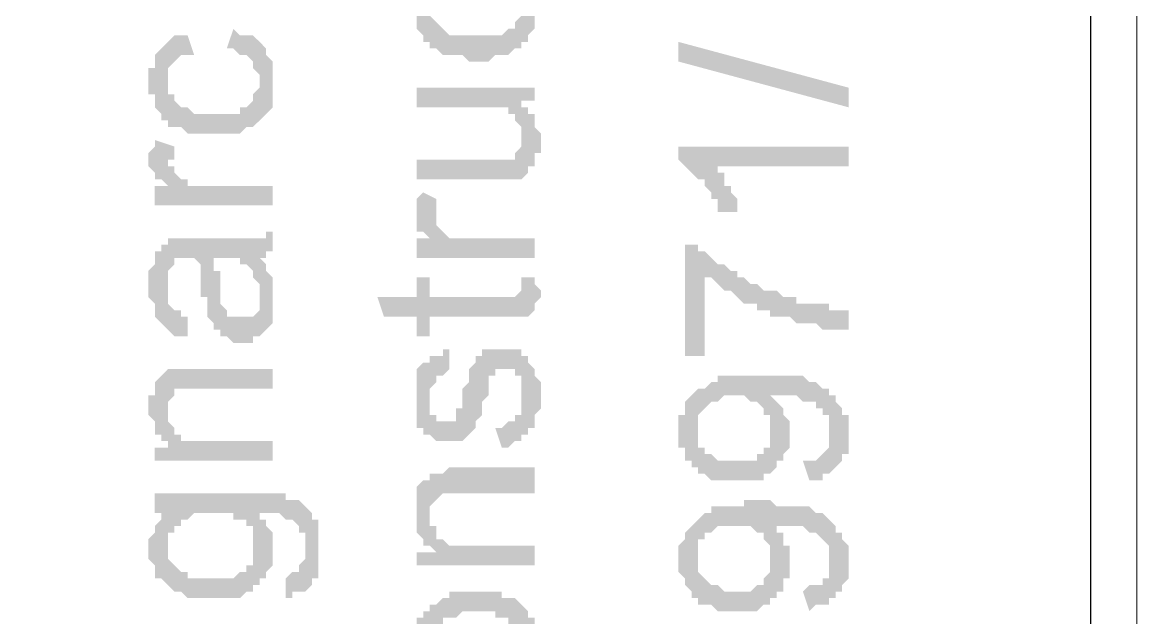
# Model space of a CAD drawing. Header units: inches. Extents: x -41599880 to -41577026, y -18110 to -4738.
# Drawn here: x -41577672 to -41577026, y -6531 to -6186 of the extents above; entities that cross this region are included whole.
import ezdxf

# ---------------------------------------------------------------- set-up
doc = ezdxf.new("R2010")
doc.units = ezdxf.units.IN
doc.header["$MEASUREMENT"] = 0
doc.layers.add('PDF_Geometry', color=40, linetype='Continuous')
doc.layers.add('PDF_Solid Fills', color=9, linetype='Continuous')

msp = doc.modelspace()

# ---------------------------------------------------------------- hatches: boundary and pattern name
at = {"layer": 'PDF_Solid Fills'}
for points in [[(-41577443.14, -6174.91), (-41577443.14, -6178.7), (-41577443.14, -6178.7), (-41577443.14, -6182.49), (-41577443.14, -6186.29), (-41577443.14, -6186.29), (-41577443.14, -6190.08), (-41577439.35, -6193.87), (-41577439.35, -6193.87), (-41577439.35, -6197.66), (-41577435.55, -6197.66), (-41577435.55, -6201.46), (-41577431.76, -6201.46), (-41577431.76, -6201.46), (-41577427.97, -6205.25), (-41577427.97, -6205.25), (-41577424.18, -6205.25), (-41577420.38, -6205.25), (-41577420.38, -6205.25), (-41577416.59, -6205.25), (-41577412.8, -6209.04), (-41577412.8, -6209.04), (-41577409.01, -6209.04), (-41577405.21, -6209.04), (-41577401.42, -6209.04), (-41577397.63, -6205.25), (-41577397.63, -6205.25), (-41577393.84, -6205.25), (-41577390.04, -6205.25), (-41577390.04, -6205.25), (-41577386.25, -6201.46), (-41577386.25, -6201.46), (-41577382.46, -6201.46), (-41577382.46, -6197.66), (-41577382.46, -6174.91), (-41577382.46, -6174.91), (-41577382.46, -6178.7), (-41577382.46, -6182.49), (-41577382.46, -6182.49), (-41577386.25, -6186.29), (-41577386.25, -6190.08), (-41577390.04, -6190.08), (-41577390.04, -6190.08), (-41577390.04, -6190.08), (-41577393.84, -6193.87), (-41577393.84, -6193.87), (-41577397.63, -6193.87), (-41577397.63, -6193.87), (-41577401.42, -6193.87), (-41577405.21, -6193.87), (-41577409.01, -6193.87), (-41577409.01, -6193.87), (-41577412.8, -6193.87), (-41577416.59, -6193.87), (-41577416.59, -6193.87), (-41577420.38, -6193.87), (-41577424.18, -6193.87), (-41577424.18, -6193.87), (-41577427.97, -6190.08), (-41577427.97, -6190.08), (-41577427.97, -6190.08), (-41577431.76, -6186.29), (-41577431.76, -6186.29), (-41577435.55, -6182.49), (-41577435.55, -6182.49), (-41577435.55, -6178.7), (-41577435.55, -6174.91), (-41577435.55, -6152.15), (-41577439.35, -6155.94), (-41577439.35, -6155.94), (-41577439.35, -6159.74), (-41577439.35, -6159.74), (-41577443.14, -6163.53), (-41577443.14, -6163.53), (-41577443.14, -6167.32), (-41577443.14, -6171.11)], [(-41577397.63, -6159.74), (-41577397.63, -6159.74), (-41577393.84, -6159.74), (-41577393.84, -6159.74), (-41577390.04, -6163.53), (-41577386.25, -6163.53), (-41577386.25, -6163.53), (-41577386.25, -6167.32), (-41577382.46, -6167.32), (-41577382.46, -6171.11), (-41577382.46, -6174.91), (-41577382.46, -6174.91), (-41577382.46, -6197.66), (-41577378.67, -6197.66), (-41577378.67, -6193.87), (-41577378.67, -6193.87), (-41577374.87, -6190.08), (-41577374.87, -6190.08), (-41577374.87, -6186.28), (-41577374.87, -6182.49), (-41577371.08, -6182.49), (-41577371.08, -6178.7), (-41577371.08, -6174.91), (-41577371.08, -6174.91), (-41577371.08, -6171.11), (-41577374.87, -6167.32), (-41577374.87, -6167.32), (-41577374.87, -6163.53), (-41577374.87, -6159.74), (-41577378.67, -6159.74), (-41577378.67, -6155.94), (-41577378.67, -6155.94), (-41577382.46, -6155.94), (-41577382.46, -6152.15), (-41577386.25, -6152.15), (-41577386.25, -6152.15), (-41577390.04, -6148.36), (-41577393.84, -6148.36), (-41577393.84, -6148.36), (-41577397.63, -6148.36)], [(-41577553.13, -6201.46), (-41577549.33, -6201.46), (-41577545.54, -6205.25), (-41577545.54, -6205.25), (-41577541.75, -6205.25), (-41577541.75, -6205.25), (-41577537.96, -6209.04), (-41577537.96, -6209.04), (-41577537.96, -6212.83), (-41577534.16, -6216.63), (-41577534.16, -6216.63), (-41577534.16, -6220.42), (-41577534.16, -6243.17), (-41577534.16, -6243.17), (-41577530.37, -6239.38), (-41577530.37, -6239.38), (-41577526.58, -6235.59), (-41577526.58, -6231.8), (-41577526.58, -6231.8), (-41577526.58, -6228), (-41577526.58, -6224.21), (-41577526.58, -6224.21), (-41577526.58, -6220.42), (-41577526.58, -6216.63), (-41577526.58, -6216.63), (-41577526.58, -6212.83), (-41577526.58, -6209.04), (-41577526.58, -6209.04), (-41577530.37, -6205.25), (-41577530.37, -6201.46), (-41577530.37, -6201.46), (-41577530.37, -6201.46), (-41577534.16, -6197.66), (-41577534.16, -6197.66), (-41577537.96, -6193.87), (-41577541.75, -6193.87), (-41577541.75, -6193.87), (-41577545.54, -6193.87), (-41577549.33, -6190.08), (-41577549.33, -6190.08)], [(-41577598.64, -6220.42), (-41577598.64, -6220.42), (-41577598.64, -6224.21), (-41577598.64, -6228), (-41577594.84, -6228), (-41577594.84, -6231.8), (-41577594.84, -6235.59), (-41577594.84, -6235.59), (-41577591.05, -6239.38), (-41577591.05, -6239.38), (-41577591.05, -6243.17), (-41577587.26, -6243.17), (-41577587.26, -6246.97), (-41577583.47, -6246.97), (-41577579.67, -6246.97), (-41577579.67, -6246.97), (-41577575.88, -6250.76), (-41577575.88, -6250.76), (-41577572.09, -6250.76), (-41577568.3, -6250.76), (-41577568.3, -6250.76), (-41577564.5, -6250.76), (-41577560.71, -6250.76), (-41577556.92, -6250.76), (-41577556.92, -6250.76), (-41577553.13, -6250.76), (-41577549.33, -6250.76), (-41577545.54, -6250.76), (-41577545.54, -6250.76), (-41577541.75, -6246.97), (-41577541.75, -6246.97), (-41577537.96, -6246.97), (-41577534.16, -6243.17), (-41577534.16, -6243.17), (-41577534.16, -6220.42), (-41577534.16, -6220.42), (-41577534.16, -6224.21), (-41577534.16, -6224.21), (-41577537.96, -6228), (-41577537.96, -6231.8), (-41577537.96, -6231.8), (-41577541.75, -6235.59), (-41577541.75, -6235.59), (-41577541.75, -6235.59), (-41577545.54, -6235.59), (-41577545.54, -6239.38), (-41577549.33, -6239.38), (-41577553.13, -6239.38), (-41577553.13, -6239.38), (-41577556.92, -6239.38), (-41577560.71, -6239.38), (-41577560.71, -6239.38), (-41577564.5, -6239.38), (-41577568.3, -6239.38), (-41577572.09, -6239.38), (-41577572.09, -6239.38), (-41577575.88, -6235.59), (-41577579.67, -6235.59), (-41577579.67, -6235.59), (-41577579.67, -6235.59), (-41577583.47, -6231.8), (-41577583.47, -6231.8), (-41577583.47, -6228), (-41577587.26, -6228), (-41577587.26, -6224.21), (-41577587.26, -6224.21), (-41577587.26, -6220.42), (-41577587.26, -6197.66), (-41577591.05, -6201.46), (-41577591.05, -6201.46), (-41577591.05, -6201.46), (-41577594.84, -6205.25), (-41577594.84, -6205.25), (-41577594.84, -6209.04), (-41577594.84, -6212.83), (-41577598.64, -6212.83), (-41577598.64, -6216.63)], [(-41577587.26, -6197.66), (-41577587.26, -6220.42), (-41577587.26, -6220.42), (-41577587.26, -6216.63), (-41577587.26, -6212.83), (-41577587.26, -6212.83), (-41577583.47, -6209.04), (-41577583.47, -6209.04), (-41577579.67, -6205.25), (-41577579.67, -6205.25), (-41577575.88, -6205.25), (-41577572.09, -6205.25), (-41577575.88, -6193.87), (-41577575.88, -6193.87), (-41577579.67, -6193.87), (-41577583.47, -6193.87), (-41577583.47, -6193.87)], [(-41577443.14, -6224.21), (-41577443.14, -6235.59), (-41577405.21, -6235.59), (-41577405.21, -6235.59), (-41577401.42, -6235.59), (-41577397.63, -6235.59), (-41577397.63, -6235.59), (-41577393.84, -6235.59), (-41577393.84, -6235.59), (-41577390.04, -6235.59), (-41577390.04, -6239.38), (-41577386.25, -6239.38), (-41577386.25, -6243.17), (-41577382.46, -6231.8), (-41577374.87, -6231.8), (-41577374.87, -6224.21)], [(-41577443.14, -6265.93), (-41577443.14, -6277.31), (-41577401.42, -6277.31), (-41577401.42, -6277.31), (-41577397.63, -6277.31), (-41577393.84, -6277.31), (-41577390.04, -6277.31), (-41577390.04, -6277.31), (-41577386.25, -6277.31), (-41577386.25, -6277.31), (-41577382.46, -6277.31), (-41577378.67, -6273.51), (-41577378.67, -6273.51), (-41577378.67, -6269.72), (-41577374.87, -6269.72), (-41577374.87, -6265.93), (-41577374.87, -6265.93), (-41577374.87, -6262.14), (-41577371.08, -6262.14), (-41577371.08, -6258.34), (-41577371.08, -6254.55), (-41577371.08, -6254.55), (-41577371.08, -6250.76), (-41577371.08, -6250.76), (-41577374.87, -6246.97), (-41577374.87, -6243.17), (-41577374.87, -6243.17), (-41577374.87, -6239.38), (-41577378.67, -6239.38), (-41577378.67, -6235.59), (-41577382.46, -6235.59), (-41577382.46, -6254.55), (-41577382.46, -6254.55), (-41577382.46, -6258.34), (-41577382.46, -6258.34), (-41577386.25, -6262.14), (-41577386.25, -6262.14), (-41577386.25, -6265.93), (-41577390.04, -6265.93), (-41577393.84, -6265.93), (-41577393.84, -6265.93), (-41577393.84, -6265.93), (-41577397.63, -6265.93), (-41577401.42, -6265.93), (-41577405.21, -6265.93)], [(-41577386.25, -6243.17), (-41577382.46, -6246.97), (-41577382.46, -6246.97), (-41577382.46, -6250.76), (-41577382.46, -6254.55), (-41577382.46, -6235.59), (-41577382.46, -6231.8)], [(-41577598.64, -6265.93), (-41577598.64, -6265.93), (-41577598.64, -6269.72), (-41577594.84, -6273.51), (-41577594.84, -6273.51), (-41577594.84, -6277.31), (-41577591.05, -6277.31), (-41577591.05, -6277.31), (-41577587.26, -6281.1), (-41577587.26, -6281.1), (-41577587.26, -6269.72), (-41577587.26, -6265.93), (-41577583.47, -6265.93), (-41577583.47, -6262.14), (-41577583.47, -6258.34), (-41577594.84, -6254.55), (-41577594.84, -6258.34), (-41577594.84, -6258.34), (-41577598.64, -6262.14)], [(-41577291.44, -6258.34), (-41577291.44, -6265.93), (-41577291.44, -6265.93), (-41577287.64, -6269.72), (-41577287.64, -6269.72), (-41577283.85, -6273.51), (-41577283.85, -6273.51), (-41577280.06, -6277.31), (-41577276.27, -6277.31), (-41577276.27, -6281.1), (-41577276.27, -6281.1), (-41577272.47, -6284.89), (-41577272.47, -6284.89), (-41577272.47, -6288.69), (-41577268.68, -6269.72), (-41577192.83, -6269.72), (-41577192.83, -6258.34)], [(-41577594.85, -6281.1), (-41577594.85, -6292.48), (-41577526.58, -6292.48), (-41577526.58, -6281.1), (-41577564.5, -6281.1), (-41577564.5, -6281.1), (-41577564.5, -6281.1), (-41577568.3, -6281.1), (-41577572.09, -6281.1), (-41577575.88, -6281.1), (-41577575.88, -6277.31), (-41577579.67, -6277.31), (-41577579.67, -6277.31), (-41577583.47, -6273.52), (-41577583.47, -6273.52), (-41577583.47, -6269.72), (-41577587.26, -6269.72), (-41577587.26, -6281.1)], [(-41577272.47, -6288.69), (-41577268.68, -6288.69), (-41577268.68, -6292.48), (-41577268.68, -6296.27), (-41577257.3, -6296.27), (-41577257.3, -6296.27), (-41577257.3, -6292.48), (-41577257.3, -6288.69), (-41577257.3, -6288.69), (-41577261.09, -6284.89), (-41577261.09, -6281.1), (-41577261.09, -6281.1), (-41577264.89, -6281.1), (-41577264.89, -6277.31), (-41577264.89, -6273.52), (-41577268.68, -6273.52), (-41577268.68, -6269.72)], [(-41577443.14, -6296.27), (-41577443.14, -6296.27), (-41577443.14, -6300.06), (-41577443.14, -6303.86), (-41577443.14, -6303.86), (-41577443.14, -6307.65), (-41577439.35, -6307.65), (-41577439.35, -6307.65), (-41577435.55, -6311.44), (-41577431.76, -6311.44), (-41577431.76, -6300.06), (-41577431.76, -6296.27), (-41577431.76, -6296.27), (-41577431.76, -6292.48), (-41577431.76, -6288.69), (-41577439.35, -6284.89), (-41577443.14, -6288.69), (-41577443.14, -6288.69), (-41577443.14, -6292.48)], [(-41577443.14, -6311.44), (-41577443.14, -6322.82), (-41577374.87, -6322.82), (-41577374.87, -6311.44), (-41577409.01, -6311.44), (-41577409.01, -6311.44), (-41577412.8, -6311.44), (-41577416.59, -6311.44), (-41577420.38, -6311.44), (-41577420.38, -6311.44), (-41577424.18, -6311.44), (-41577427.97, -6307.65), (-41577427.97, -6307.65), (-41577431.76, -6303.86), (-41577431.76, -6303.86), (-41577431.76, -6300.06), (-41577431.76, -6300.06), (-41577431.76, -6311.44)], [(-41577598.64, -6337.99), (-41577598.64, -6341.78), (-41577598.64, -6345.58), (-41577598.64, -6345.58), (-41577594.84, -6349.37), (-41577594.84, -6353.16), (-41577594.84, -6353.16), (-41577594.84, -6356.95), (-41577594.84, -6356.95), (-41577591.05, -6360.75), (-41577591.05, -6360.75), (-41577587.26, -6364.54), (-41577587.26, -6337.99), (-41577587.26, -6337.99), (-41577587.26, -6334.2), (-41577587.26, -6334.2), (-41577587.26, -6330.4), (-41577583.47, -6326.61), (-41577583.47, -6326.61), (-41577583.47, -6326.61), (-41577583.47, -6322.82), (-41577579.67, -6322.82), (-41577575.88, -6322.82), (-41577572.09, -6322.82), (-41577572.09, -6322.82), (-41577572.09, -6322.82), (-41577568.3, -6326.61), (-41577568.3, -6326.61), (-41577568.3, -6330.4), (-41577568.3, -6330.4), (-41577568.3, -6334.2), (-41577568.3, -6337.99), (-41577568.3, -6341.78), (-41577568.3, -6345.58), (-41577564.5, -6345.58), (-41577564.5, -6349.37), (-41577564.5, -6353.16), (-41577564.5, -6353.16), (-41577564.5, -6356.95), (-41577564.5, -6356.95), (-41577560.71, -6360.75), (-41577560.71, -6322.82), (-41577556.92, -6322.82), (-41577556.92, -6322.82), (-41577553.13, -6322.82), (-41577549.33, -6322.82), (-41577545.54, -6322.82), (-41577545.54, -6326.61), (-41577545.54, -6326.61), (-41577541.75, -6326.61), (-41577541.75, -6326.61), (-41577537.96, -6330.4), (-41577537.96, -6334.2), (-41577537.96, -6334.2), (-41577534.16, -6337.99), (-41577534.16, -6322.82), (-41577534.16, -6322.82), (-41577530.37, -6322.82), (-41577530.37, -6319.03), (-41577526.58, -6319.03), (-41577526.58, -6307.65), (-41577526.58, -6307.65), (-41577530.37, -6307.65), (-41577530.37, -6311.44), (-41577534.16, -6311.44), (-41577534.16, -6311.44), (-41577537.96, -6311.44), (-41577537.96, -6311.44), (-41577541.75, -6311.44), (-41577545.54, -6311.44), (-41577549.33, -6311.44), (-41577553.13, -6311.44), (-41577556.92, -6311.44), (-41577572.09, -6311.44), (-41577572.09, -6311.44), (-41577575.88, -6311.44), (-41577579.67, -6311.44), (-41577579.67, -6311.44), (-41577583.47, -6311.44), (-41577583.47, -6311.44), (-41577587.26, -6311.44), (-41577587.26, -6315.23), (-41577591.05, -6315.23), (-41577591.05, -6315.23), (-41577591.05, -6319.03), (-41577594.84, -6319.03), (-41577594.84, -6322.82), (-41577594.84, -6322.82), (-41577594.84, -6326.61), (-41577598.64, -6330.4), (-41577598.64, -6330.4), (-41577598.64, -6334.2)], [(-41577287.64, -6315.23), (-41577287.64, -6379.71), (-41577276.26, -6379.71), (-41577276.26, -6330.4), (-41577276.26, -6330.4), (-41577276.26, -6334.2), (-41577272.47, -6334.2), (-41577272.47, -6334.2), (-41577268.68, -6337.99), (-41577268.68, -6337.99), (-41577264.89, -6341.78), (-41577261.09, -6341.78), (-41577261.09, -6341.78), (-41577257.3, -6345.57), (-41577257.3, -6345.57), (-41577253.51, -6349.37), (-41577253.51, -6349.37), (-41577249.72, -6349.37), (-41577245.92, -6349.37), (-41577245.92, -6353.16), (-41577242.13, -6353.16), (-41577238.34, -6353.16), (-41577238.34, -6356.95), (-41577234.55, -6356.95), (-41577230.75, -6356.95), (-41577230.75, -6356.95), (-41577226.96, -6356.95), (-41577223.17, -6360.75), (-41577223.17, -6360.75), (-41577219.38, -6360.75), (-41577219.38, -6360.75), (-41577215.58, -6360.75), (-41577211.79, -6360.75), (-41577208, -6364.54), (-41577208, -6364.54), (-41577204.21, -6364.54), (-41577200.41, -6364.54), (-41577200.41, -6364.54), (-41577196.62, -6364.54), (-41577192.83, -6364.54), (-41577192.83, -6353.16), (-41577196.62, -6353.16), (-41577200.41, -6353.16), (-41577204.21, -6353.16), (-41577204.21, -6349.37), (-41577208, -6349.37), (-41577211.79, -6349.37), (-41577211.79, -6349.37), (-41577215.58, -6349.37), (-41577219.38, -6349.37), (-41577219.38, -6349.37), (-41577223.17, -6349.37), (-41577223.17, -6345.57), (-41577226.96, -6345.57), (-41577230.75, -6345.57), (-41577230.75, -6345.57), (-41577234.55, -6341.78), (-41577238.34, -6341.78), (-41577238.34, -6341.78), (-41577242.13, -6341.78), (-41577245.92, -6337.99), (-41577245.92, -6337.99), (-41577249.72, -6337.99), (-41577253.51, -6334.2), (-41577253.51, -6334.2), (-41577257.3, -6334.2), (-41577257.3, -6330.4), (-41577261.09, -6330.4), (-41577264.89, -6326.61), (-41577264.89, -6326.61), (-41577268.68, -6326.61), (-41577272.47, -6322.82), (-41577272.47, -6322.82), (-41577276.26, -6319.03), (-41577276.26, -6319.03), (-41577280.06, -6319.03), (-41577280.06, -6315.23)], [(-41577560.71, -6360.74), (-41577560.71, -6364.54), (-41577560.71, -6364.54), (-41577556.92, -6364.54), (-41577556.92, -6368.33), (-41577553.13, -6368.33), (-41577553.13, -6368.33), (-41577549.33, -6372.12), (-41577549.33, -6372.12), (-41577545.54, -6372.12), (-41577545.54, -6372.12), (-41577541.75, -6372.12), (-41577537.96, -6372.12), (-41577537.96, -6368.33), (-41577534.16, -6368.33), (-41577534.16, -6368.33), (-41577530.37, -6364.54), (-41577530.37, -6364.54), (-41577530.37, -6364.54), (-41577526.58, -6360.74), (-41577526.58, -6356.95), (-41577526.58, -6356.95), (-41577526.58, -6353.16), (-41577526.58, -6349.37), (-41577526.58, -6349.37), (-41577526.58, -6345.57), (-41577526.58, -6341.78), (-41577526.58, -6337.99), (-41577526.58, -6337.99), (-41577526.58, -6334.2), (-41577526.58, -6334.2), (-41577530.37, -6330.4), (-41577530.37, -6330.4), (-41577530.37, -6326.61), (-41577534.16, -6322.82), (-41577534.16, -6345.57), (-41577534.16, -6345.57), (-41577534.16, -6349.37), (-41577534.16, -6349.37), (-41577534.16, -6353.16), (-41577537.96, -6356.95), (-41577537.96, -6356.95), (-41577541.75, -6356.95), (-41577541.75, -6356.95), (-41577545.54, -6356.95), (-41577545.54, -6356.95), (-41577549.33, -6356.95), (-41577549.33, -6356.95), (-41577553.13, -6356.95), (-41577553.13, -6353.16), (-41577553.13, -6353.16), (-41577556.92, -6349.37), (-41577556.92, -6349.37), (-41577556.92, -6345.57), (-41577556.92, -6341.78), (-41577556.92, -6341.78), (-41577556.92, -6337.99), (-41577556.92, -6334.2), (-41577556.92, -6330.4), (-41577560.71, -6330.4), (-41577560.71, -6326.61), (-41577560.71, -6326.61), (-41577560.71, -6322.82)], [(-41577465.9, -6345.58), (-41577462.1, -6356.95), (-41577443.14, -6356.95), (-41577443.14, -6368.33), (-41577435.56, -6368.33), (-41577435.56, -6356.95), (-41577393.84, -6356.95), (-41577393.84, -6356.95), (-41577390.04, -6356.95), (-41577386.25, -6356.95), (-41577382.46, -6356.95), (-41577382.46, -6341.78), (-41577382.46, -6341.78), (-41577386.25, -6345.58), (-41577386.25, -6345.58), (-41577386.25, -6345.58), (-41577386.25, -6345.58), (-41577390.04, -6345.58), (-41577393.84, -6345.58), (-41577435.56, -6345.58), (-41577435.56, -6334.2), (-41577443.14, -6334.2), (-41577443.14, -6345.58)], [(-41577382.46, -6334.2), (-41577382.46, -6337.99), (-41577382.46, -6341.78), (-41577382.46, -6356.95), (-41577382.46, -6356.95), (-41577378.67, -6356.95), (-41577378.67, -6356.95), (-41577374.87, -6353.16), (-41577374.87, -6353.16), (-41577374.87, -6349.37), (-41577374.87, -6349.37), (-41577371.08, -6345.57), (-41577371.08, -6341.78), (-41577371.08, -6341.78), (-41577374.87, -6337.99), (-41577374.87, -6334.2), (-41577374.87, -6334.2)], [(-41577587.26, -6364.54), (-41577587.26, -6364.54), (-41577583.47, -6368.33), (-41577583.47, -6368.33), (-41577579.67, -6368.33), (-41577575.88, -6368.33), (-41577575.88, -6356.95), (-41577575.88, -6356.95), (-41577579.67, -6356.95), (-41577579.67, -6353.16), (-41577583.47, -6353.16), (-41577583.47, -6353.16), (-41577587.26, -6349.37), (-41577587.26, -6349.37), (-41577587.26, -6345.58), (-41577587.26, -6341.78), (-41577587.26, -6337.99)], [(-41577443.14, -6406.26), (-41577443.14, -6406.26), (-41577443.14, -6410.05), (-41577443.14, -6413.84), (-41577443.14, -6413.84), (-41577443.14, -6413.84), (-41577443.14, -6417.64), (-41577443.14, -6421.43), (-41577439.35, -6421.43), (-41577439.35, -6421.43), (-41577439.35, -6425.22), (-41577435.55, -6425.22), (-41577435.55, -6402.46), (-41577435.55, -6402.46), (-41577435.55, -6398.67), (-41577435.55, -6398.67), (-41577431.76, -6394.88), (-41577431.76, -6394.88), (-41577431.76, -6391.09), (-41577427.97, -6391.09), (-41577427.97, -6391.09), (-41577424.18, -6387.29), (-41577424.18, -6375.92), (-41577427.97, -6375.92), (-41577427.97, -6379.71), (-41577431.76, -6379.71), (-41577435.55, -6379.71), (-41577435.55, -6379.71), (-41577435.55, -6383.5), (-41577439.35, -6383.5), (-41577439.35, -6383.5), (-41577443.14, -6387.29), (-41577443.14, -6391.09), (-41577443.14, -6391.09), (-41577443.14, -6394.88), (-41577443.14, -6394.88), (-41577443.14, -6398.67), (-41577443.14, -6402.46)], [(-41577435.55, -6425.22), (-41577431.76, -6429.01), (-41577431.76, -6429.01), (-41577431.76, -6429.01), (-41577427.97, -6429.01), (-41577424.18, -6429.01), (-41577424.18, -6429.01), (-41577420.38, -6429.01), (-41577416.59, -6429.01), (-41577416.59, -6429.01), (-41577412.8, -6425.22), (-41577412.8, -6425.22), (-41577409.01, -6421.43), (-41577409.01, -6421.43), (-41577409.01, -6421.43), (-41577409.01, -6417.63), (-41577409.01, -6417.63), (-41577405.21, -6413.84), (-41577405.21, -6410.05), (-41577405.21, -6410.05), (-41577405.21, -6406.26), (-41577401.42, -6402.46), (-41577401.42, -6398.67), (-41577401.42, -6394.88), (-41577401.42, -6394.88), (-41577401.42, -6391.09), (-41577397.63, -6391.09), (-41577397.63, -6387.29), (-41577393.84, -6387.29), (-41577393.84, -6387.29), (-41577390.04, -6387.29), (-41577390.04, -6387.29), (-41577386.25, -6387.29), (-41577386.25, -6391.09), (-41577382.46, -6391.09), (-41577382.46, -6394.88), (-41577382.46, -6394.88), (-41577382.46, -6398.67), (-41577382.46, -6402.46), (-41577382.46, -6425.22), (-41577378.67, -6425.22), (-41577378.67, -6421.43), (-41577378.67, -6421.43), (-41577374.87, -6421.43), (-41577374.87, -6417.63), (-41577374.87, -6417.63), (-41577374.87, -6413.84), (-41577371.08, -6410.05), (-41577371.08, -6410.05), (-41577371.08, -6406.26), (-41577371.08, -6402.46), (-41577371.08, -6402.46), (-41577371.08, -6398.67), (-41577371.08, -6394.88), (-41577374.87, -6391.09), (-41577374.87, -6391.09), (-41577374.87, -6387.29), (-41577374.87, -6387.29), (-41577378.67, -6383.5), (-41577378.67, -6379.71), (-41577382.46, -6379.71), (-41577382.46, -6379.71), (-41577382.46, -6375.92), (-41577386.25, -6375.92), (-41577390.04, -6375.92), (-41577390.04, -6375.92), (-41577393.84, -6375.92), (-41577393.84, -6375.92), (-41577397.63, -6375.92), (-41577401.42, -6375.92), (-41577401.42, -6375.92), (-41577405.21, -6375.92), (-41577405.21, -6379.71), (-41577409.01, -6379.71), (-41577409.01, -6383.5), (-41577409.01, -6383.5), (-41577412.8, -6387.29), (-41577412.8, -6387.29), (-41577412.8, -6391.09), (-41577412.8, -6394.88), (-41577412.8, -6394.88), (-41577416.59, -6398.67), (-41577416.59, -6402.46), (-41577416.59, -6402.46), (-41577416.59, -6406.26), (-41577416.59, -6410.05), (-41577420.38, -6410.05), (-41577420.38, -6413.84), (-41577420.38, -6413.84), (-41577420.38, -6417.63), (-41577420.38, -6417.63), (-41577424.18, -6417.63), (-41577427.97, -6417.63), (-41577427.97, -6417.63), (-41577431.76, -6417.63), (-41577431.76, -6413.84), (-41577431.76, -6413.84), (-41577435.55, -6413.84), (-41577435.55, -6410.05), (-41577435.55, -6406.26), (-41577435.55, -6402.46)], [(-41577598.64, -6410.05), (-41577598.64, -6410.05), (-41577598.64, -6413.84), (-41577598.64, -6413.84), (-41577594.84, -6417.63), (-41577594.84, -6421.43), (-41577594.84, -6421.43), (-41577594.84, -6425.22), (-41577591.05, -6425.22), (-41577591.05, -6429.01), (-41577587.26, -6429.01), (-41577587.26, -6410.05), (-41577587.26, -6410.05), (-41577587.26, -6410.05), (-41577587.26, -6406.26), (-41577583.47, -6402.46), (-41577583.47, -6402.46), (-41577583.47, -6398.67), (-41577579.67, -6398.67), (-41577579.67, -6398.67), (-41577575.88, -6398.67), (-41577575.88, -6398.67), (-41577572.09, -6398.67), (-41577568.3, -6398.67), (-41577526.58, -6398.67), (-41577526.58, -6387.29), (-41577568.3, -6387.29), (-41577572.09, -6387.29), (-41577572.09, -6387.29), (-41577575.88, -6387.29), (-41577579.67, -6387.29), (-41577579.67, -6387.29), (-41577583.47, -6387.29), (-41577583.47, -6387.29), (-41577587.26, -6387.29), (-41577591.05, -6391.09), (-41577591.05, -6391.09), (-41577591.05, -6391.09), (-41577594.84, -6394.88), (-41577594.84, -6398.67), (-41577594.84, -6398.67), (-41577594.84, -6402.46), (-41577598.64, -6402.46), (-41577598.64, -6406.26)], [(-41577291.44, -6421.43), (-41577291.44, -6425.22), (-41577291.44, -6425.22), (-41577291.44, -6429.01), (-41577291.44, -6432.8), (-41577287.64, -6432.8), (-41577287.64, -6436.6), (-41577287.64, -6440.39), (-41577283.85, -6440.39), (-41577283.85, -6444.18), (-41577283.85, -6444.18), (-41577280.06, -6421.43), (-41577280.06, -6421.43), (-41577280.06, -6417.63), (-41577280.06, -6413.84), (-41577280.06, -6413.84), (-41577276.27, -6410.05), (-41577276.27, -6410.05), (-41577272.47, -6406.26), (-41577272.47, -6406.26), (-41577268.68, -6406.26), (-41577268.68, -6406.26), (-41577264.89, -6402.46), (-41577261.1, -6402.46), (-41577257.3, -6402.46), (-41577257.3, -6402.46), (-41577253.51, -6402.46), (-41577253.51, -6402.46), (-41577249.72, -6406.26), (-41577245.92, -6406.26), (-41577245.92, -6406.26), (-41577242.13, -6410.05), (-41577242.13, -6410.05), (-41577242.13, -6413.84), (-41577238.34, -6402.46), (-41577238.34, -6402.46), (-41577234.55, -6402.46), (-41577234.55, -6402.46), (-41577230.75, -6402.46), (-41577226.96, -6402.46), (-41577226.96, -6402.46), (-41577223.17, -6402.46), (-41577223.17, -6402.46), (-41577219.38, -6406.26), (-41577215.58, -6406.26), (-41577215.58, -6406.26), (-41577211.79, -6406.26), (-41577211.79, -6410.05), (-41577208, -6410.05), (-41577208, -6413.84), (-41577204.21, -6413.84), (-41577204.21, -6417.63), (-41577204.21, -6417.63), (-41577204.21, -6421.43), (-41577204.21, -6425.22), (-41577200.41, -6402.46), (-41577204.21, -6402.46), (-41577204.21, -6398.67), (-41577208, -6398.67), (-41577211.79, -6394.88), (-41577211.79, -6394.88), (-41577215.58, -6394.88), (-41577215.58, -6394.88), (-41577215.58, -6394.88), (-41577219.38, -6391.09), (-41577223.17, -6391.09), (-41577223.17, -6391.09), (-41577226.96, -6391.09), (-41577230.75, -6391.09), (-41577230.75, -6391.09), (-41577234.55, -6391.09), (-41577238.34, -6391.09), (-41577242.13, -6391.09), (-41577245.92, -6391.09), (-41577245.92, -6391.09), (-41577249.72, -6391.09), (-41577253.51, -6391.09), (-41577253.51, -6391.09), (-41577257.3, -6391.09), (-41577261.1, -6391.09), (-41577261.1, -6391.09), (-41577264.89, -6391.09), (-41577268.68, -6391.09), (-41577268.68, -6394.88), (-41577272.47, -6394.88), (-41577272.47, -6394.88), (-41577272.47, -6394.88), (-41577276.27, -6398.67), (-41577280.06, -6398.67), (-41577280.06, -6398.67), (-41577283.85, -6402.46), (-41577283.85, -6402.46), (-41577287.64, -6406.26), (-41577287.64, -6406.26), (-41577287.64, -6410.05), (-41577287.64, -6413.84), (-41577291.44, -6413.84), (-41577291.44, -6417.63)], [(-41577397.63, -6421.43), (-41577393.84, -6432.8), (-41577393.84, -6432.8), (-41577390.04, -6432.8), (-41577386.25, -6429.01), (-41577386.25, -6429.01), (-41577382.46, -6429.01), (-41577382.46, -6425.22), (-41577382.46, -6402.46), (-41577382.46, -6402.46), (-41577382.46, -6406.26), (-41577382.46, -6410.05), (-41577382.46, -6410.05), (-41577382.46, -6413.84), (-41577386.25, -6413.84), (-41577386.25, -6417.63), (-41577390.04, -6417.63), (-41577390.04, -6417.63), (-41577393.84, -6421.43)], [(-41577242.13, -6413.84), (-41577238.34, -6413.84), (-41577238.34, -6417.63), (-41577238.34, -6417.63), (-41577238.34, -6421.43), (-41577234.55, -6444.18), (-41577234.55, -6444.18), (-41577234.55, -6440.39), (-41577230.75, -6440.39), (-41577230.75, -6436.6), (-41577230.75, -6436.6), (-41577226.96, -6432.8), (-41577226.96, -6429.01), (-41577226.96, -6429.01), (-41577226.96, -6425.22), (-41577226.96, -6425.22), (-41577226.96, -6421.43), (-41577226.96, -6417.63), (-41577226.96, -6417.63), (-41577230.75, -6413.84), (-41577230.75, -6410.05), (-41577230.75, -6410.05), (-41577230.75, -6410.05), (-41577234.55, -6406.26), (-41577234.55, -6406.26), (-41577238.34, -6402.46), (-41577238.34, -6402.46)], [(-41577219.38, -6440.39), (-41577215.58, -6451.77), (-41577215.58, -6451.77), (-41577211.79, -6451.77), (-41577208, -6451.77), (-41577208, -6447.98), (-41577204.21, -6447.98), (-41577204.21, -6447.98), (-41577200.41, -6444.18), (-41577200.41, -6444.18), (-41577196.62, -6440.39), (-41577196.62, -6440.39), (-41577196.62, -6436.6), (-41577192.83, -6436.6), (-41577192.83, -6432.81), (-41577192.83, -6429.01), (-41577192.83, -6429.01), (-41577192.83, -6425.22), (-41577192.83, -6425.22), (-41577192.83, -6421.43), (-41577192.83, -6417.64), (-41577192.83, -6413.84), (-41577196.62, -6413.84), (-41577196.62, -6410.05), (-41577196.62, -6410.05), (-41577200.41, -6406.26), (-41577200.41, -6406.26), (-41577200.41, -6402.46), (-41577204.21, -6425.22), (-41577204.21, -6425.22), (-41577204.21, -6429.01), (-41577204.21, -6429.01), (-41577204.21, -6432.81), (-41577208, -6436.6), (-41577208, -6436.6), (-41577208, -6436.6), (-41577211.79, -6440.39), (-41577215.58, -6440.39)], [(-41577594.85, -6432.81), (-41577594.85, -6440.39), (-41577526.58, -6440.39), (-41577526.58, -6429.01), (-41577564.5, -6429.01), (-41577564.5, -6429.01), (-41577568.3, -6429.01), (-41577572.09, -6429.01), (-41577575.88, -6429.01), (-41577575.88, -6429.01), (-41577579.67, -6429.01), (-41577579.67, -6425.22), (-41577583.47, -6425.22), (-41577583.47, -6425.22), (-41577583.47, -6421.43), (-41577587.26, -6417.64), (-41577587.26, -6432.81)], [(-41577283.85, -6444.18), (-41577280.06, -6444.18), (-41577280.06, -6447.98), (-41577276.27, -6447.98), (-41577272.47, -6451.77), (-41577272.47, -6451.77), (-41577268.68, -6451.77), (-41577268.68, -6451.77), (-41577264.89, -6451.77), (-41577261.1, -6451.77), (-41577257.3, -6451.77), (-41577257.3, -6451.77), (-41577253.51, -6451.77), (-41577249.72, -6451.77), (-41577249.72, -6451.77), (-41577245.92, -6451.77), (-41577242.13, -6451.77), (-41577242.13, -6447.98), (-41577238.34, -6447.98), (-41577238.34, -6447.98), (-41577234.55, -6444.18), (-41577238.34, -6421.43), (-41577238.34, -6425.22), (-41577238.34, -6425.22), (-41577238.34, -6429.01), (-41577238.34, -6432.81), (-41577242.13, -6432.81), (-41577242.13, -6436.6), (-41577242.13, -6436.6), (-41577245.92, -6436.6), (-41577245.92, -6440.39), (-41577249.72, -6440.39), (-41577253.51, -6440.39), (-41577253.51, -6440.39), (-41577257.3, -6440.39), (-41577261.1, -6440.39), (-41577264.89, -6440.39), (-41577264.89, -6440.39), (-41577268.68, -6440.39), (-41577272.47, -6436.6), (-41577272.47, -6436.6), (-41577276.27, -6436.6), (-41577276.27, -6432.81), (-41577280.06, -6432.81), (-41577280.06, -6429.01), (-41577280.06, -6425.22), (-41577280.06, -6425.22), (-41577280.06, -6421.43)], [(-41577443.14, -6470.73), (-41577443.14, -6470.73), (-41577443.14, -6470.73), (-41577443.14, -6474.52), (-41577443.14, -6478.32), (-41577443.14, -6478.32), (-41577443.14, -6482.11), (-41577439.35, -6485.9), (-41577439.35, -6485.9), (-41577439.35, -6489.69), (-41577435.55, -6489.69), (-41577435.55, -6470.73), (-41577435.55, -6470.73), (-41577435.55, -6466.94), (-41577435.55, -6466.94), (-41577431.76, -6463.15), (-41577431.76, -6463.15), (-41577427.97, -6459.35), (-41577427.97, -6459.35), (-41577427.97, -6459.35), (-41577424.18, -6459.35), (-41577420.38, -6459.35), (-41577420.38, -6459.35), (-41577416.59, -6459.35), (-41577374.87, -6459.35), (-41577374.87, -6444.18), (-41577416.59, -6444.18), (-41577416.59, -6444.18), (-41577420.38, -6444.18), (-41577424.18, -6444.18), (-41577427.97, -6447.98), (-41577427.97, -6447.98), (-41577427.97, -6447.98), (-41577431.76, -6447.98), (-41577435.55, -6447.98), (-41577435.55, -6451.77), (-41577439.35, -6451.77), (-41577439.35, -6451.77), (-41577443.14, -6455.56), (-41577443.14, -6459.35), (-41577443.14, -6459.35), (-41577443.14, -6463.15), (-41577443.14, -6463.15), (-41577443.14, -6466.94)], [(-41577594.85, -6459.35), (-41577594.85, -6470.73), (-41577587.26, -6470.73), (-41577587.26, -6485.9), (-41577587.26, -6482.11), (-41577583.47, -6482.11), (-41577583.47, -6478.32), (-41577579.67, -6478.32), (-41577579.67, -6474.52), (-41577579.67, -6474.52), (-41577575.88, -6474.52), (-41577572.09, -6470.73), (-41577572.09, -6470.73), (-41577568.3, -6470.73), (-41577564.5, -6470.73), (-41577560.71, -6470.73), (-41577560.71, -6470.73), (-41577556.92, -6470.73), (-41577553.13, -6470.73), (-41577549.33, -6470.73), (-41577549.33, -6474.52), (-41577545.54, -6474.52), (-41577545.54, -6474.52), (-41577541.75, -6474.52), (-41577541.75, -6478.32), (-41577537.96, -6478.32), (-41577537.96, -6482.11), (-41577537.96, -6485.9), (-41577537.96, -6485.9), (-41577537.96, -6489.69), (-41577534.16, -6459.35)], [(-41577587.26, -6512.45), (-41577587.26, -6512.45), (-41577583.47, -6516.24), (-41577583.47, -6516.24), (-41577579.67, -6516.24), (-41577579.67, -6516.24), (-41577575.88, -6520.04), (-41577575.88, -6520.04), (-41577572.09, -6520.04), (-41577568.3, -6520.04), (-41577568.3, -6520.04), (-41577564.5, -6520.04), (-41577560.71, -6520.04), (-41577560.71, -6520.04), (-41577556.92, -6520.04), (-41577556.92, -6520.04), (-41577553.13, -6520.04), (-41577549.33, -6520.04), (-41577549.33, -6520.04), (-41577545.54, -6520.04), (-41577541.75, -6516.24), (-41577541.75, -6516.24), (-41577537.96, -6516.24), (-41577537.96, -6512.45), (-41577534.16, -6512.45), (-41577534.16, -6508.66), (-41577530.37, -6508.66), (-41577530.37, -6504.86), (-41577530.37, -6504.86), (-41577526.58, -6501.07), (-41577526.58, -6501.07), (-41577526.58, -6497.28), (-41577526.58, -6493.49), (-41577526.58, -6489.69), (-41577526.58, -6489.69), (-41577526.58, -6485.9), (-41577526.58, -6485.9), (-41577526.58, -6482.11), (-41577530.37, -6478.32), (-41577530.37, -6478.32), (-41577530.37, -6474.52), (-41577534.16, -6474.52), (-41577534.16, -6470.73), (-41577534.16, -6459.35), (-41577537.96, -6489.69), (-41577537.96, -6493.49), (-41577537.96, -6493.49), (-41577537.96, -6497.28), (-41577537.96, -6501.07), (-41577541.75, -6501.07), (-41577541.75, -6504.86), (-41577545.54, -6504.86), (-41577545.54, -6504.86), (-41577549.33, -6508.66), (-41577549.33, -6508.66), (-41577553.13, -6508.66), (-41577556.92, -6508.66), (-41577560.71, -6508.66), (-41577560.71, -6508.66), (-41577564.5, -6508.66), (-41577568.3, -6508.66), (-41577572.09, -6508.66), (-41577572.09, -6508.66), (-41577575.88, -6508.66), (-41577575.88, -6504.86), (-41577579.67, -6504.86), (-41577579.67, -6504.86), (-41577583.47, -6501.07), (-41577583.47, -6501.07), (-41577587.26, -6497.28), (-41577587.26, -6493.49), (-41577587.26, -6493.49), (-41577587.26, -6489.69)], [(-41577534.16, -6459.35), (-41577534.16, -6470.73), (-41577534.16, -6470.73), (-41577530.37, -6470.73), (-41577526.58, -6470.73), (-41577522.79, -6470.73), (-41577522.79, -6470.73), (-41577518.99, -6474.52), (-41577518.99, -6474.52), (-41577518.99, -6474.52), (-41577515.2, -6474.52), (-41577511.41, -6478.32), (-41577511.41, -6478.32), (-41577511.41, -6478.32), (-41577511.41, -6482.11), (-41577507.62, -6482.11), (-41577507.62, -6485.9), (-41577507.62, -6489.69), (-41577507.62, -6489.69), (-41577507.62, -6516.24), (-41577503.82, -6512.45), (-41577503.82, -6512.45), (-41577503.82, -6512.45), (-41577503.82, -6508.66), (-41577500.03, -6508.66), (-41577500.03, -6504.87), (-41577500.03, -6501.07), (-41577500.03, -6501.07), (-41577500.03, -6497.28), (-41577500.03, -6493.49), (-41577500.03, -6489.69), (-41577500.03, -6489.69), (-41577500.03, -6485.9), (-41577500.03, -6482.11), (-41577500.03, -6482.11), (-41577500.03, -6478.32), (-41577500.03, -6474.52), (-41577503.82, -6474.52), (-41577503.82, -6470.73), (-41577503.82, -6470.73), (-41577507.62, -6466.94), (-41577507.62, -6466.94), (-41577511.41, -6463.15), (-41577511.41, -6463.15), (-41577515.2, -6463.15), (-41577515.2, -6463.15), (-41577518.99, -6463.15), (-41577518.99, -6459.35), (-41577522.79, -6459.35), (-41577526.58, -6459.35), (-41577530.37, -6459.35)], [(-41577291.44, -6497.28), (-41577291.44, -6497.28), (-41577291.44, -6501.07), (-41577291.44, -6504.86), (-41577291.44, -6504.86), (-41577287.64, -6508.66), (-41577287.64, -6512.45), (-41577287.64, -6512.45), (-41577283.85, -6516.24), (-41577283.85, -6516.24), (-41577283.85, -6520.04), (-41577280.06, -6497.28), (-41577280.06, -6493.49), (-41577280.06, -6493.49), (-41577280.06, -6489.69), (-41577280.06, -6485.9), (-41577276.27, -6485.9), (-41577276.27, -6482.11), (-41577272.47, -6482.11), (-41577272.47, -6482.11), (-41577268.68, -6478.32), (-41577268.68, -6478.32), (-41577264.89, -6478.32), (-41577261.1, -6478.32), (-41577257.3, -6478.32), (-41577257.3, -6478.32), (-41577253.51, -6478.32), (-41577253.51, -6478.32), (-41577249.72, -6478.32), (-41577245.92, -6482.11), (-41577245.92, -6482.11), (-41577242.13, -6482.11), (-41577242.13, -6485.9), (-41577242.13, -6485.9), (-41577238.34, -6478.32), (-41577238.34, -6478.32), (-41577234.55, -6478.32), (-41577234.55, -6478.32), (-41577230.75, -6478.32), (-41577226.96, -6478.32), (-41577226.96, -6478.32), (-41577223.17, -6478.32), (-41577223.17, -6478.32), (-41577219.38, -6478.32), (-41577215.58, -6482.11), (-41577215.58, -6482.11), (-41577211.79, -6482.11), (-41577211.79, -6482.11), (-41577208, -6485.9), (-41577208, -6485.9), (-41577204.21, -6489.69), (-41577204.21, -6489.69), (-41577204.21, -6493.49), (-41577204.21, -6497.28), (-41577204.21, -6497.28), (-41577200.41, -6478.32), (-41577204.21, -6474.52), (-41577204.21, -6474.52), (-41577208, -6470.73), (-41577211.79, -6470.73), (-41577211.79, -6470.73), (-41577215.58, -6466.94), (-41577215.58, -6466.94), (-41577215.58, -6466.94), (-41577219.38, -6466.94), (-41577223.17, -6466.94), (-41577223.17, -6466.94), (-41577226.96, -6466.94), (-41577230.75, -6466.94), (-41577230.75, -6466.94), (-41577234.55, -6466.94), (-41577238.34, -6463.15), (-41577242.13, -6463.15), (-41577245.92, -6463.15), (-41577245.92, -6463.15), (-41577249.72, -6463.15), (-41577253.51, -6463.15), (-41577253.51, -6466.94), (-41577257.3, -6466.94), (-41577261.1, -6466.94), (-41577261.1, -6466.94), (-41577264.89, -6466.94), (-41577268.68, -6466.94), (-41577268.68, -6466.94), (-41577272.47, -6466.94), (-41577272.47, -6470.73), (-41577272.47, -6470.73), (-41577276.27, -6470.73), (-41577280.06, -6474.52), (-41577280.06, -6474.52), (-41577283.85, -6478.32), (-41577283.85, -6478.32), (-41577287.64, -6482.11), (-41577287.64, -6482.11), (-41577287.64, -6485.9), (-41577287.64, -6485.9), (-41577291.44, -6489.69), (-41577291.44, -6493.49), (-41577291.44, -6493.49)], [(-41577598.64, -6489.69), (-41577598.64, -6493.49), (-41577598.64, -6493.49), (-41577598.64, -6497.28), (-41577594.84, -6501.07), (-41577594.84, -6501.07), (-41577594.84, -6504.86), (-41577594.84, -6508.66), (-41577591.05, -6508.66), (-41577591.05, -6508.66), (-41577587.26, -6512.45), (-41577587.26, -6489.69), (-41577587.26, -6485.9), (-41577587.26, -6485.9), (-41577587.26, -6470.73), (-41577591.05, -6470.73), (-41577591.05, -6474.52), (-41577594.84, -6478.32), (-41577594.84, -6478.32), (-41577594.84, -6482.11), (-41577594.84, -6482.11), (-41577598.64, -6485.9)], [(-41577435.55, -6489.69), (-41577431.76, -6493.49), (-41577431.76, -6478.32), (-41577435.55, -6478.32), (-41577435.55, -6474.52), (-41577435.55, -6470.73)], [(-41577443.14, -6493.49), (-41577443.14, -6501.07), (-41577374.87, -6501.07), (-41577374.87, -6489.69), (-41577412.8, -6489.69), (-41577412.8, -6489.69), (-41577416.59, -6489.69), (-41577420.38, -6489.69), (-41577420.38, -6489.69), (-41577424.18, -6489.69), (-41577427.97, -6485.9), (-41577427.97, -6485.9), (-41577431.76, -6485.9), (-41577431.76, -6485.9), (-41577431.76, -6482.11), (-41577431.76, -6478.32), (-41577431.76, -6493.49)], [(-41577242.13, -6485.9), (-41577238.34, -6489.69), (-41577238.34, -6489.69), (-41577238.34, -6493.49), (-41577238.34, -6497.28), (-41577234.55, -6520.04), (-41577234.55, -6520.04), (-41577234.55, -6516.24), (-41577230.75, -6516.24), (-41577230.75, -6512.45), (-41577230.75, -6508.66), (-41577226.96, -6508.66), (-41577226.96, -6504.87), (-41577226.96, -6501.07), (-41577226.96, -6501.07), (-41577226.96, -6497.28), (-41577226.96, -6497.28), (-41577226.96, -6493.49), (-41577226.96, -6489.69), (-41577230.75, -6489.69), (-41577230.75, -6485.9), (-41577230.75, -6485.9), (-41577230.75, -6482.11), (-41577234.55, -6482.11), (-41577234.55, -6478.32), (-41577238.34, -6478.32), (-41577238.34, -6478.32)], [(-41577219.38, -6516.24), (-41577215.58, -6527.62), (-41577215.58, -6527.62), (-41577211.79, -6523.83), (-41577208, -6523.83), (-41577208, -6523.83), (-41577204.21, -6523.83), (-41577204.21, -6520.03), (-41577200.41, -6520.03), (-41577200.41, -6516.24), (-41577196.62, -6516.24), (-41577196.62, -6516.24), (-41577196.62, -6512.45), (-41577192.83, -6508.66), (-41577192.83, -6508.66), (-41577192.83, -6504.86), (-41577192.83, -6501.07), (-41577192.83, -6501.07), (-41577192.83, -6497.28), (-41577192.83, -6493.49), (-41577192.83, -6493.49), (-41577192.83, -6489.69), (-41577196.62, -6485.9), (-41577196.62, -6485.9), (-41577196.62, -6482.11), (-41577200.41, -6482.11), (-41577200.41, -6478.32), (-41577200.41, -6478.32), (-41577204.21, -6497.28), (-41577204.21, -6501.07), (-41577204.21, -6501.07), (-41577204.21, -6504.86), (-41577204.21, -6508.66), (-41577208, -6508.66), (-41577208, -6512.45), (-41577208, -6512.45), (-41577211.79, -6512.45), (-41577215.58, -6512.45)], [(-41577518.99, -6520.04), (-41577518.99, -6520.04), (-41577515.2, -6520.04), (-41577515.2, -6516.24), (-41577511.41, -6516.24), (-41577507.61, -6516.24), (-41577507.61, -6516.24), (-41577507.61, -6489.69), (-41577507.61, -6493.49), (-41577507.61, -6497.28), (-41577507.61, -6497.28), (-41577511.41, -6501.07), (-41577511.41, -6504.87), (-41577511.41, -6504.87), (-41577515.2, -6504.87), (-41577515.2, -6504.87), (-41577518.99, -6508.66)], [(-41577283.85, -6520.04), (-41577280.06, -6520.04), (-41577280.06, -6523.83), (-41577276.27, -6523.83), (-41577272.47, -6523.83), (-41577272.47, -6523.83), (-41577268.68, -6527.62), (-41577268.68, -6527.62), (-41577264.89, -6527.62), (-41577261.1, -6527.62), (-41577257.3, -6527.62), (-41577257.3, -6527.62), (-41577253.51, -6527.62), (-41577249.72, -6527.62), (-41577249.72, -6527.62), (-41577245.92, -6527.62), (-41577242.13, -6523.83), (-41577242.13, -6523.83), (-41577238.34, -6523.83), (-41577238.34, -6520.04), (-41577234.55, -6520.04), (-41577238.34, -6497.28), (-41577238.34, -6497.28), (-41577238.34, -6501.07), (-41577238.34, -6504.87), (-41577238.34, -6504.87), (-41577242.13, -6508.66), (-41577242.13, -6508.66), (-41577242.13, -6512.45), (-41577245.92, -6512.45), (-41577245.92, -6512.45), (-41577249.72, -6516.24), (-41577253.51, -6516.24), (-41577253.51, -6516.24), (-41577257.3, -6516.24), (-41577261.1, -6516.24), (-41577264.89, -6516.24), (-41577264.89, -6516.24), (-41577268.68, -6512.45), (-41577272.47, -6512.45), (-41577272.47, -6512.45), (-41577276.27, -6508.66), (-41577276.27, -6508.66), (-41577280.06, -6504.87), (-41577280.06, -6504.87), (-41577280.06, -6501.07), (-41577280.06, -6497.28), (-41577280.06, -6497.28)], [(-41577443.14, -6550.38), (-41577443.14, -6550.38), (-41577443.14, -6554.17), (-41577443.14, -6557.96), (-41577443.14, -6557.96), (-41577443.14, -6561.75), (-41577443.14, -6565.55), (-41577439.35, -6565.55), (-41577439.35, -6569.34), (-41577435.55, -6569.34), (-41577435.55, -6569.34), (-41577435.55, -6573.13), (-41577435.55, -6550.38), (-41577435.55, -6546.58), (-41577435.55, -6546.58), (-41577435.55, -6542.79), (-41577431.76, -6539), (-41577431.76, -6539), (-41577431.76, -6535.21), (-41577427.97, -6535.21), (-41577427.97, -6531.41), (-41577424.18, -6531.41), (-41577424.18, -6531.41), (-41577420.38, -6531.41), (-41577416.59, -6527.62), (-41577416.59, -6527.62), (-41577412.8, -6527.62), (-41577409.01, -6527.62), (-41577409.01, -6527.62), (-41577405.21, -6527.62), (-41577401.42, -6527.62), (-41577397.63, -6527.62), (-41577397.63, -6531.41), (-41577393.84, -6531.41), (-41577393.84, -6531.41), (-41577390.04, -6531.41), (-41577390.04, -6535.21), (-41577386.25, -6535.21), (-41577386.25, -6535.21), (-41577386.25, -6539), (-41577382.46, -6542.79), (-41577382.46, -6542.79), (-41577382.46, -6546.58), (-41577382.46, -6550.38), (-41577382.46, -6573.13), (-41577378.67, -6569.34), (-41577378.67, -6569.34), (-41577378.67, -6565.55), (-41577374.87, -6565.55), (-41577374.87, -6561.75), (-41577374.87, -6557.96), (-41577374.87, -6557.96), (-41577371.08, -6554.17), (-41577371.08, -6550.38), (-41577371.08, -6550.38), (-41577371.08, -6546.58), (-41577371.08, -6542.79), (-41577371.08, -6542.79), (-41577374.87, -6539), (-41577374.87, -6535.21), (-41577374.87, -6535.21), (-41577374.87, -6531.41), (-41577378.67, -6531.41), (-41577378.67, -6527.62), (-41577378.67, -6527.62), (-41577382.46, -6523.83), (-41577382.46, -6523.83), (-41577386.25, -6520.03), (-41577390.04, -6520.03), (-41577390.04, -6520.03), (-41577390.04, -6520.03), (-41577393.84, -6520.03), (-41577393.84, -6516.24), (-41577397.63, -6516.24), (-41577401.42, -6516.24), (-41577401.42, -6516.24), (-41577405.21, -6516.24), (-41577409.01, -6516.24), (-41577412.8, -6516.24), (-41577416.59, -6516.24), (-41577416.59, -6516.24), (-41577420.38, -6516.24), (-41577424.18, -6516.24), (-41577424.18, -6520.03), (-41577427.97, -6520.03), (-41577427.97, -6520.03), (-41577431.76, -6523.83), (-41577435.55, -6523.83), (-41577435.55, -6523.83), (-41577435.55, -6527.62), (-41577439.35, -6527.62), (-41577439.35, -6531.41), (-41577443.14, -6531.41), (-41577443.14, -6535.21), (-41577443.14, -6539), (-41577443.14, -6539), (-41577443.14, -6542.79), (-41577443.14, -6546.58)]]:
    msp.add_hatch(color=7, dxfattribs=at).paths.add_polyline_path(points)

# ---------------------------------------------------------------- linework, layer by layer
at = {"layer": 'PDF_Geometry', "color": 7, "lineweight": 18}
for points in [[(-41577025.95, -18110.27), (-41577025.95, -4737.51), (-41599880.26, -4737.51), (-41599880.26, -18110.27)], [(-41577052.5, -18083.73), (-41577052.5, -4767.85), (-41599853.72, -4767.85), (-41599853.72, -18083.73)]]:
    msp.add_lwpolyline(points, close=True, dxfattribs=at)
at = {"layer": 'PDF_Geometry', "color": 7, "lineweight": 25}
msp.add_lwpolyline([(-41577052.5, -18083.73), (-41577052.5, -4767.85), (-41579494.95, -4767.85), (-41579494.95, -18083.73)], close=True, dxfattribs=at)
at = {"layer": 'PDF_Solid Fills', "color": 7, "lineweight": 13}
msp.add_solid([(-41577192.83, -6235.59), (-41577291.44, -6209.04), (-41577192.83, -6224.21), (-41577291.44, -6197.66)], dxfattribs=at)

doc.saveas('drawing.dxf')
